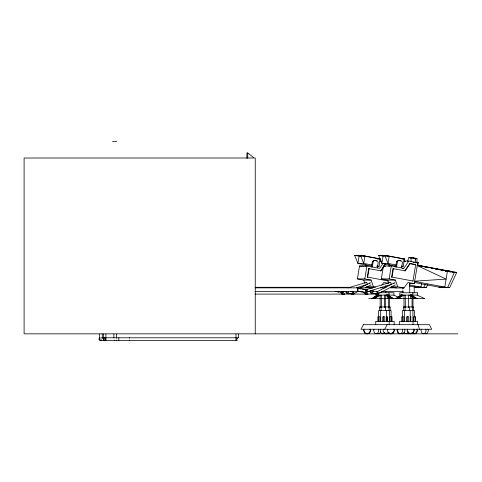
<?xml version="1.0" encoding="UTF-8"?>
<svg xmlns="http://www.w3.org/2000/svg" width="482" height="482" viewBox="0 0 482 482"><rect width="100%" height="100%" fill="white"/><g stroke="black" fill="none" stroke-linecap="round" stroke-linejoin="round"><path stroke-width="0.72" d="M416.96 262.744L416.996 258.515L412.194 257.641L408.905 257.641L407.477 261.262M366.88 292.743L357.68 291.279L357.981 288.254L367.182 289.724L366.88 292.743L367.109 291.339M357.68 291.279L357.981 288.254M370.664 292.839L371.007 290.742L373.128 290.971L378.418 292.231L378.075 294.321L370.664 292.839L378.075 294.321M372.785 293.062L373.128 290.971M385.112 256.159L383.07 256.159L381.877 263.431L395.692 266.052M414.291 283.675L408.007 282.482L403.958 287.959L397.674 286.766L395.433 280.096L387.606 280.096L381.322 278.903L383.443 265.974L391.27 265.974L403.838 268.353L408.832 261.057L417.725 262.744L414.291 283.675L409.314 283.675M388.86 266.311L389.185 264.299M389.697 266.311L389.92 264.973M381.322 278.903L389.149 278.903L391.27 265.974M391.613 277.048L392.993 268.625L393.414 268.625L392.035 277.048L391.613 277.048L412.99 281.024L415.683 264.6L409.76 263.558L404.772 270.854L405.193 270.854L410.182 263.558M399.879 260.557A3.013 2.796 -90 0 0 397.361 260.846L396.608 261.624L395.728 266.98L396.572 266.98L397.451 261.624A3.013 2.796 -90 0 1 402.428 262.57L401.548 267.92M401.181 266.317L403.229 266.317L404.422 259.045L384.75 255.315L378.611 255.315L381.877 263.431L388.016 263.431L396.668 265.076M343.208 291.339L342.979 292.743L342.943 291.411M350.48 291.441L353.866 292.231L353.517 294.321L346.022 292.839L346.251 291.441M353.517 294.321L348.106 293.062L348.335 291.664M365.597 256.159L359.114 256.159L357.915 263.431L371.839 266.052M375.52 287.164L373.411 286.766L371.152 280.096L363.741 280.096L357.403 278.903L359.542 265.974L366.953 265.974L379.623 268.353L382.979 263.491M364.922 256.159L363.723 263.431L357.915 263.431L354.625 255.315L360.97 255.315L379.967 258.786M365.001 266.311L365.332 264.299M365.796 266.311L366.019 264.973M357.403 278.903L364.814 278.903L366.953 265.974M367.296 277.048L368.694 268.625L369.092 268.625L367.7 277.048L367.296 277.048L388.42 281.024M375.683 260.557A3.013 2.82 -90 0 0 373.146 260.846L372.387 261.624L371.502 266.98L372.297 266.98L373.182 261.624A3.013 2.82 -90 0 1 378.201 262.57L377.316 267.92M376.882 266.317L379.063 266.317L380.262 259.045L360.434 255.315L363.723 263.431L371.718 264.937M421.575 283.47L420.973 287.121L415.273 287.115M404.428 261.226L404.802 259.045L384.365 255.315M417.846 265.63L418.34 262.744L416.918 262.485M374.002 329.194L373.628 330.405L374.375 332.833L376.189 333.839L377.996 332.833L378.744 330.405L378.37 329.194M380.599 329.194L380.226 330.405L380.979 332.833L382.786 333.839L384.594 332.833M380.659 331.622L380.286 332.833L378.472 333.839M397.397 329.194L397.023 330.405L397.777 332.833L399.584 333.839M397.969 329.194L397.596 330.405L398.349 332.833L400.156 333.839L401.964 332.833L402.717 330.405L402.343 329.194M421.37 329.194L420.997 330.405L421.744 332.833L423.551 333.839L425.365 332.833L426.112 330.405L425.739 329.194M415.153 259.925L415.617 258.515L416.996 258.515M364.067 329.194L363.567 330.405L364.567 332.833L366.983 333.839L369.393 332.833L370.393 330.405L369.893 329.194M383.509 329.194L383.009 330.405L384.009 332.833L386.425 333.839L388.835 332.833M387.865 329.194L387.365 330.405L388.365 332.833L390.782 333.839L393.198 332.833L394.204 330.405L393.704 329.194M407.639 329.194L407.139 330.405L408.14 332.833L410.556 333.839L412.972 332.833L413.972 330.405L413.472 329.194M425.263 284.326L423.762 287.646L409.339 284.928M409.459 286.025L418.081 287.646L426.251 287.646L427.793 284.326M414.424 282.494L441.566 287.646L449.652 287.646L456.737 272.384L417.279 265.178L418.653 265.799M401.024 298.569L393.77 295.098M384.763 329.26L387.136 324.687M385.178 264.166L380.563 270.854L380.961 270.854L385.576 264.166M381.786 285.217L383.823 282.482L388.052 283.277M373.303 298.533L377.858 295.098L379.087 295.135L374.532 298.563L373.303 298.533L374.532 298.563M396.939 298.533L401.614 295.098L402.819 295.135L398.15 298.563L396.939 298.533L398.15 298.563M373.845 298.545L380.382 295.412M397.246 298.545L404.434 295.098M400.855 295.135L395.457 298.707L396.463 298.671L395.403 298.569L396.409 298.533L401.868 295.098L400.855 295.135L401.868 295.098M376.936 295.135L371.435 298.707L372.423 298.671L371.381 298.569L372.369 298.533L377.918 295.098L376.936 295.135L377.918 295.098M385.076 333.839L386.281 333.17M402.476 333.502L403.681 332.833M402.446 333.839L404.253 332.833L405.007 330.405L404.627 329.194M407.995 332.833L406.181 333.839L404.374 332.833M408.471 333.839L409.676 333.17M425.841 333.839L427.654 332.833L428.402 330.405L428.028 329.194M377.49 294.122L395.294 284.88M353.378 291.357L352.083 292.014A1.145 0.765 63.1 0 1 352.938 292.345M359.879 288.055L370.278 282.771A1.145 0.765 63.1 0 1 370.483 282.747M352.957 294.122L358.156 291.477M365.302 287.85L371.152 284.88M386.805 333.839L389.221 332.833M392.655 332.833L390.239 333.839L387.829 332.833M391.227 333.586L393.035 332.833M391.095 333.839L393.511 332.833L394.511 330.405L394.011 329.194M414.165 333.839L416.587 332.833L417.587 330.405L417.087 329.194M347.962 287.935L366.332 282.356M342.877 291.863L344.299 291.435M356.421 287.754L367.115 284.507M365.543 289.869L390.3 282.356M366.814 291.863L391.071 284.507M414.514 281.187L446.115 279.09L417.087 265.498M409.796 295.135L411.001 295.098L415.677 298.533L414.472 298.569L409.796 295.135L410.399 295.117L410.851 298.563L412.417 298.533L411.923 295.098M415.677 298.533L414.466 298.563L414.936 298.551M385.835 295.135L387.058 295.098L391.619 298.533L390.39 298.569L385.835 295.135L386.45 295.117M391.619 298.533L390.39 298.563L390.866 298.551M387.715 295.117L393.535 298.563L392.499 298.671L393.481 298.707L386.998 295.098L388.522 295.098L389.022 298.533L387.45 298.563L387.052 295.821M412.417 298.533L410.851 298.563L411.453 298.551M388.058 298.551L387.45 298.563L389.022 298.533M112.523 141.636L116.68 141.636M253.634 157.608L247.742 152.951L246.898 152.951L246.898 158.18M386.118 256.159L389.203 256.159L388.016 263.431L384.75 255.315M413.526 258.515L415.484 258.515L415.767 262.744M377.358 259.045L380.262 259.045M401.693 259.045L404.802 259.045M379.473 261.057L381.696 261.057M408.832 261.057L403.597 261.057L405.73 261.443M372.387 261.624L373.182 261.624M396.608 261.624L397.451 261.624M415.586 262.744L418.34 262.744M415.683 264.6L409.76 263.558M402.416 268.353L403.838 268.353M449.507 271.059L445.181 271.059L447.429 271.059L444.796 287.121L438.783 287.115M445.284 271.059L449.489 271.059M452.52 272.384L456.737 272.384M412.568 281.024L412.99 281.024M366.742 286.766L373.411 286.766M391.27 286.766L397.674 286.766M255.321 287.296L350.86 287.296M255.044 287.85L373.152 287.85M380.678 287.85L385.19 287.85M390.456 287.85L396.475 287.85M403.958 287.959L396.138 287.959L391.245 287.031M255.044 291.604L361.868 291.604M366.38 291.604L370.899 291.604M381.431 291.604L403.241 291.604M379.394 292.755L393.921 292.755L393.921 295.117L375.96 295.117M255.086 294.092L376.424 294.092M368.682 298.551L424.618 298.551M386.462 316.728L387.371 316.728L387.371 321.325M410.266 316.728L410.839 316.728L410.772 321.325M457.9 333.839L24.1 333.839L24.1 158.006L255.249 158.006L255.249 333.839M100.099 337.786L99.672 337.786L99.672 334.026M101.666 337.786L238.216 337.786M103.377 339.075L103.979 339.075M104.624 339.075L105.913 339.075M236.011 339.075L237.301 339.075M237.301 340.364L100.244 340.364L100.244 339.991M402.217 295.117L402.819 295.135M378.472 295.117L379.087 295.135M411.026 295.117L411.761 295.135L417.165 298.707L416.153 298.671L417.219 298.569L416.207 298.533L410.748 295.098L411.761 295.135M386.998 295.098L387.986 295.135M417.189 295.117L424.401 298.551M346.022 292.839L348.106 293.062M359.56 288.694L360.976 288.917M362.386 289.146L367.338 289.935M365.308 290.58L366.995 290.851M357.524 291.068L366.718 292.532M335.695 291.405L342.756 292.532M337.328 291.839L338.738 292.068M340.858 292.405L342.979 292.743M365.187 293.755L367.899 294.321L364.332 293.749M341.792 293.755L344.497 294.321L340.931 293.749M426.938 267.558L428.402 267.805M432.053 268.432L433.511 268.685M434.975 268.932L447.386 271.059L417.279 265.178M411.146 261.865L410.863 257.641L415.617 258.515M380.051 255.315L382.033 255.677M449.628 271.854L451.074 272.119M356.656 255.315L358.638 255.677M361.952 265.974L364.018 266.347M447.483 287.248L449.652 287.646M423.359 287.115L426.251 287.646M354.625 255.315L359.114 256.159M376.942 265.919L379.063 266.317M359.542 265.974L361.548 266.347M368.694 268.625L380.961 270.854M364.814 278.903L371.152 280.096M366.706 286.898L372.339 287.959M410.863 257.641L415.484 258.515M408.905 257.641L411.55 258.141M378.611 255.315L383.07 256.159M413.128 262.244L414.448 262.491M401.831 266.052L403.229 266.317M383.443 265.974L385.431 266.347M392.993 268.625L405.193 270.854M414.52 281.38L447.573 287.646L454.393 272.384L417.153 265.317L428.625 267.745M389.149 278.903L395.433 280.096M371.007 290.742L373.646 291.375M411.749 332.833L413.562 333.586M412.044 333.086L413.857 333.839L416.273 332.833L417.273 330.405L416.773 329.194M388.209 332.833L390.492 333.586M384.395 332.833L386.203 333.586M364.952 332.833L367.362 333.839L369.778 332.833L370.772 330.405L370.272 329.194M394.397 266.13L395.758 266.763M367.67 293.791L367.977 293.863M344.275 293.791L344.576 293.863M413.785 329.194L414.285 330.405L413.285 332.833L410.869 333.839L408.447 332.833L407.7 331.014M363.952 330.405L364.699 332.225M363.741 280.096L364.874 283.434M387.606 280.096L388.727 283.434M418.135 324.687L419.412 329.26M417.539 324.687L417.539 321.325L399.59 321.325L399.59 324.687M415.406 321.325L415.406 316.728L413.502 316.728L413.502 321.325M415.002 316.728L415.002 321.325M414.484 317.029L414.484 310.589L402.404 310.589L402.356 321.325M414.219 286.326L414.219 292.755M413.598 310.697L413.598 306.944L403.344 306.944L403.344 310.697M412.984 297.316L412.984 307.588M413.032 321.325L413.032 324.687M412.923 310.589L412.923 321.325M412.845 292.755L412.845 295.117M412.417 306.944L412.417 310.697M412.062 295.117L412.062 307.588M410.212 310.589L410.212 321.325M409.736 283.464L409.736 292.755M409.278 306.944L409.278 310.697M408.712 321.325L408.712 316.728L406.694 316.728L406.694 321.325M408.622 295.117L408.616 307.588M407.266 316.728L407.266 321.325M405.308 295.117L405.308 307.588M405.025 306.944L405.025 310.697M404.621 310.589L404.621 321.325M403.994 295.117L403.994 307.588M403.802 321.325L403.802 316.728L401.783 316.728L401.783 321.325M402.88 287.754L402.88 289.182M402.88 290.61L402.88 292.755M394.143 324.687L394.143 321.325L375.755 321.325L375.755 324.687M392.011 321.325L392.011 316.728L390.107 316.728L390.107 321.325M391.607 316.728L391.607 321.325M391.083 317.029L391.083 310.589L378.593 310.589L378.593 317.029M390.203 310.697L390.203 306.944L379.521 306.944L379.521 310.697M389.583 295.117L389.583 307.588M389.528 310.589L389.528 321.325M389.167 321.325L389.167 324.687M389.016 306.944L389.016 310.697M388.962 292.755L388.962 295.117M388.661 295.117L388.661 296.587M388.661 298.786L388.661 307.588M386.974 316.728L387.004 321.325M386.329 310.589L386.329 321.325M385.883 285.609L385.883 287.754M385.883 291.327L385.883 292.755M385.401 306.944L385.401 310.697M385.22 295.117L385.22 307.588M384.781 321.325L384.781 316.728L382.78 316.728L382.78 321.325M384.75 295.117L384.75 307.588M383.323 316.728L383.323 321.325M381.413 295.117L381.413 307.588M381.111 306.944L381.111 310.697M380.69 310.589L380.69 321.325M380.165 295.117L380.165 307.588M379.912 321.325L379.912 316.728L377.912 316.728L377.912 321.325M378.454 316.728L378.454 321.325M247.742 152.951L247.742 158.18M238.59 334.026L238.59 337.786M237.301 338.159L237.301 338.744M236.011 334.026L236.011 340.364M129.357 337.786L129.357 338.159M129.357 339.991L129.357 340.364M118.825 337.786L118.825 340.364M116.445 334.056L116.445 338.159M116.445 339.991L116.445 340.364M114.445 339.991L114.445 340.364M113.866 334.056L113.866 337.786M105.913 334.032L105.913 340.364M104.624 337.828L104.624 338.159M104.624 339.991L104.624 340.322M103.979 339.991L103.979 340.364M103.335 334.032L103.335 337.786M102.25 334.026L102.25 337.786M101.81 339.991A1.289 1.289 0 0 1 99.985 339.985A1.289 1.289 0 0 1 99.985 338.159A1.289 1.289 0 0 0 99.714 338.738M101.877 338.159A1.289 1.289 0 0 1 102.208 338.738M101.16 339.991A1.289 1.289 0 0 1 99.123 339.72A1.289 1.289 0 0 1 99.913 337.828M105.534 339.991A1.289 1.289 0 0 1 103.708 339.991A1.289 1.289 0 0 1 103.708 338.159A1.289 1.289 0 0 1 105.534 338.159M376.159 260.804A3.013 2.82 -90 0 1 376.581 261.142M366.181 282.723A1.145 0.374 68.9 0 1 366.983 283.085A1.145 0.374 68.9 0 1 367.001 284.488M369.887 283.778A1.145 0.765 63.1 0 1 369.881 283.241M342.033 292.092A1.145 0.488 77.5 0 1 341.515 291.435M353.264 293.863A1.145 0.765 63.1 0 1 352.101 293.791M400.349 260.804A3.013 2.796 -90 0 1 400.771 261.142M390.131 282.723A1.145 0.398 68.8 0 1 390.691 282.621A1.145 0.398 68.8 0 1 391.239 284.145A1.145 0.398 68.8 0 1 390.679 284.241M394.017 283.778A1.145 0.783 62.6 0 1 394.017 283.241M395.089 282.922A1.145 0.783 62.6 0 0 394.427 282.771L376.623 292.014A1.145 0.783 62.6 0 1 377.49 292.345M365.711 291.887A1.145 0.464 77.6 0 1 365.362 290.11M365.44 289.953A1.145 0.464 77.6 0 1 365.796 289.923M377.81 293.863A1.145 0.783 62.6 0 1 376.617 293.791M363.362 324.687L361.006 329.26L431.721 329.26L429.444 324.687L363.362 324.687M417.322 292.755L399.771 292.755L399.771 295.117L417.322 295.117L417.322 292.755"/></g></svg>
